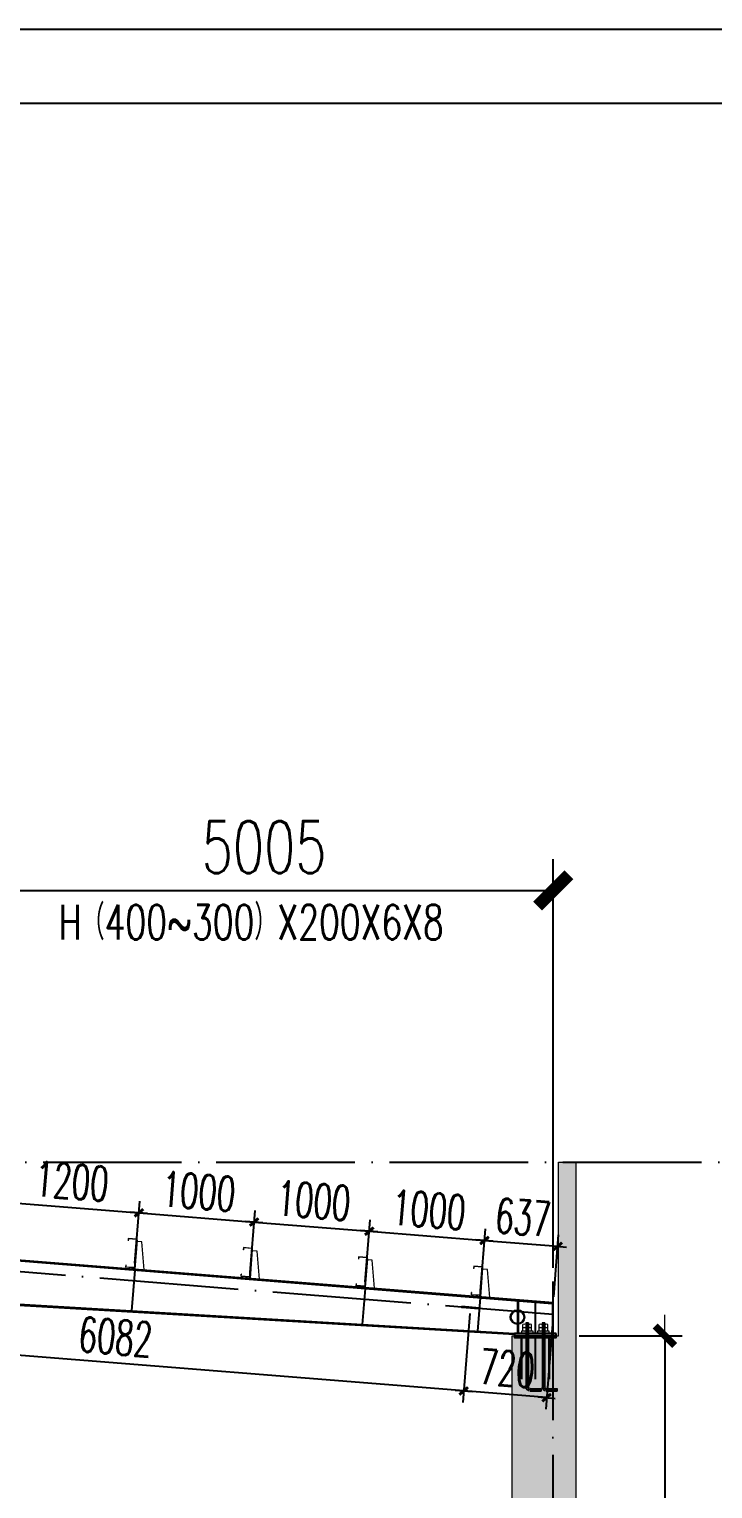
# Model space of a CAD drawing. Header units: inches. Extents: x 129725932 to 129894734, y 55771230 to 55809283.
# Drawn here: x 129769207 to 129775125, y 55796658 to 55809283 of the extents above; entities that cross this region are included whole.
import ezdxf
from ezdxf.enums import TextEntityAlignment as Align

# ---------------------------------------------------------------- set-up
doc = ezdxf.new("R2010")
doc.units = ezdxf.units.IN
doc.header["$MEASUREMENT"] = 0
doc.linetypes.add('ACAD_ISO04W100', pattern=[30, 24, -3, 0, -3])
for name, color, linetype in [('8', 4, 'Continuous'), ('DIM', 3, 'Continuous'), ('TK', 140, 'Continuous'), ('文字', 4, 'Continuous'), ('细线', 37, 'Continuous'), ('轴线', 1, 'ACAD_ISO04W100'), ('钢梁', 3, 'Continuous')]:
    doc.layers.add(name, color=color, linetype=linetype)
for name, color, linetype, lineweight in [('Bolt', 252, 'Continuous', 9), ('标注', 8, 'Continuous', 9), ('灰线', 253, 'Continuous', 5), ('红线', 1, 'Continuous', 13), ('黄线', 2, 'Continuous', 13)]:
    doc.layers.add(name, color=color, linetype=linetype, lineweight=lineweight)
doc.styles.add('ARIAL', font='swisscl.ttf', dxfattribs={"width": 0.7})
doc.styles.add('DIM_FONT', font='romans.shx', dxfattribs={"width": 0.618, "bigfont": '1hztxt.shx'})
doc.styles.add('HZXY', font='romand.shx', dxfattribs={"bigfont": 'hzxy.shx'})
doc.styles.add('西文', font='romans.shx', dxfattribs={"width": 0.7})
doc.dimstyles.new('ISO-150', dxfattribs={"dimscale": 150, "dimtxt": 3, "dimasz": 1.8, "dimexe": 1.8, "dimexo": 2, "dimgap": 1, "dimtad": 1, "dimdec": 0, "dimlfac": -1, "dimtxsty": '西文', "dimblk": 'ARCHTICK', "dimcen": 2.5, "dimclrd": 7, "dimclre": 7, "dimclrt": 4, "dimadec": 0, "dimazin": 0, "dimtfac": 1, "dimtdec": 0, "dimtix": 1, "dimtmove": 2, "dimatfit": 3, "dimfxl": 0, "dimlwd": 25, "dimlwe": 25, "dimarcsym": 0})
doc.dimstyles.new('WGH钢架', dxfattribs={"dimtxt": 300, "dimasz": 0.5, "dimexe": 100, "dimexo": 50, "dimgap": 75, "dimtad": 1, "dimdec": 0, "dimzin": 0, "dimdsep": 46, "dimtxsty": 'DIM_FONT', "dimblk1": '_DIMX', "dimblk2": '_DIMX', "dimsah": 1, "dimcen": 0.09, "dimclrd": 3, "dimclre": 3, "dimclrt": 7, "dimadec": 0, "dimazin": 0, "dimtfac": 1, "dimtdec": 0, "dimtix": 1, "dimtmove": 2, "dimatfit": 3, "dimldrblk": '_DIMX', "dimfxl": 0, "dimtolj": 1, "dimtzin": 0, "dimarcsym": 0})
doc.dimstyles.new('钢架WGH', dxfattribs={"dimscale": 0.6, "dimtxt": 450, "dimasz": 2, "dimexe": 250, "dimexo": 300, "dimgap": 125, "dimtad": 1, "dimdec": 0, "dimzin": 0, "dimdsep": 46, "dimtxsty": 'DIM_FONT', "dimblk1": '_DIMX', "dimblk2": '_DIMX', "dimsah": 1, "dimcen": 0.09, "dimclrd": 3, "dimclre": 3, "dimclrt": 7, "dimadec": 0, "dimazin": 0, "dimtfac": 1, "dimtdec": 0, "dimtix": 1, "dimtmove": 2, "dimatfit": 3, "dimldrblk": '_DIMX', "dimfxl": 0, "dimtolj": 1, "dimtzin": 0, "dimarcsym": 0})

# ---------------------------------------------------------------- blocks, each defined once
blk = doc.blocks.new('横向-图框')
at = {"layer": 'TK', "lineweight": -3}
for p, q in [((0, 11670), (16522.7, 11670)), ((0, 11670), (16522.7, 11670)), ((0, 11670), (16522.7, 11670)), ((0, 11670), (16522.7, 11670)), ((491.2, 11473.5), (16326.2, 11473.5)), ((491.2, 11473.5), (16326.2, 11473.5))]:
    blk.add_line(p, q, dxfattribs=at)
for tag, height, style, width, p in [('DISCIPLINE', 58.9, 'HZXY', 1, (15046.9, 798.8)), ('PROJECT-NAME', 98.2, 'HZXY', 0.8, (10106, 729.6)), ('ITEM-NAME', 98.2, 'HZXY', 0.8, (11997.2, 733.3)), ('STATUS', 58.9, 'HZXY', 0.8, (15980.7, 714.2)), ('SCALE', 58.9, 'ARIAL', 1, (15044.4, 634.5)), ('版本号', 58.9, 'HZXY', 1, (7856.1, 614.9)), ('REWORK-DATE', 58.9, 'ARIAL', 1, (8388.6, 622.4)), ('DRAWING-TITLE', 98.2, 'HZXY', 0.8, (13543.7, 592.9)), ('DRAWING-TITLE', 98.2, 'HZXY', 0.8, (13544.7, 462.2)), ('版本号', 58.9, 'HZXY', 1, (7856.1, 441.6)), ('REWORK-DATE', 58.9, 'ARIAL', 1, (8388.6, 450.5)), ('DATE', 58.9, 'ARIAL', 1, (15042.2, 455.5)), ('PROJECT-NUMBER', 58.9, 'ARIAL', 0.9, (15969.9, 376.7)), ('DRAWING-TITLE', 98.2, 'HZXY', 0.8, (13546.3, 325.8)), ('DRAWING-NUMBER', 58.9, 'ARIAL', 1, (15045, 285.3)), ('版本号', 58.9, 'HZXY', 1, (7856.1, 275.6)), ('REWORK-DATE', 58.9, 'ARIAL', 1, (8388.6, 278.6))]:
    blk.add_attdef(tag, text='', height=height, dxfattribs=dict(at, style=style, width=width)).set_placement(p, align=Align.MIDDLE)
blk = doc.blocks.new('M24地脚锚栓')
at = {"layer": '红线'}
h = blk.add_hatch(color=256, dxfattribs=at)
edge = h.paths.add_edge_path()
edge.add_line((-19, 78), (-19, 80))
edge.add_line((-19, 80), (0, 80))
edge.add_ellipse((0, -3), major_axis=(58.6, 58.6), ratio=1, start_angle=45, end_angle=57.9673)
edge = h.paths.add_edge_path()
edge.add_ellipse((-28, 58), major_axis=(-15.2, 15.2), ratio=1, start_angle=-70.6107, end_angle=-45)
edge.add_line((-28, 80), (-19, 80))
edge.add_line((-19, 80), (-19, 78))
h = blk.add_hatch(color=256, dxfattribs=at)
edge = h.paths.add_edge_path()
edge.add_line((-19, 52), (-19, 50))
edge.add_line((-19, 50), (0, 50))
edge.add_ellipse((0, 133), major_axis=(58.6, 58.6), ratio=1, start_angle=212.0327, end_angle=225, ccw=False)
edge = h.paths.add_edge_path()
edge.add_ellipse((-28, 72), major_axis=(-15.2, 15.2), ratio=1, start_angle=135, end_angle=160.6107, ccw=False)
edge.add_line((-28, 50), (-19, 50))
edge.add_line((-19, 50), (-19, 52))
h = blk.add_hatch(color=256, dxfattribs=at)
edge = h.paths.add_edge_path()
edge.add_line((-19, 48), (-19, 50))
edge.add_line((-19, 50), (0, 50))
edge.add_ellipse((0, -33), major_axis=(58.6, 58.6), ratio=1, start_angle=45, end_angle=57.9673)
edge = h.paths.add_edge_path()
edge.add_ellipse((-28, 28), major_axis=(-15.2, 15.2), ratio=1, start_angle=-70.6107, end_angle=-45)
edge.add_line((-28, 50), (-19, 50))
edge.add_line((-19, 50), (-19, 48))
h = blk.add_hatch(color=256, dxfattribs=at)
edge = h.paths.add_edge_path()
edge.add_line((-19, 22), (-19, 20))
edge.add_line((-19, 20), (0, 20))
edge.add_ellipse((0, 103), major_axis=(58.6, 58.6), ratio=1, start_angle=212.0327, end_angle=225, ccw=False)
edge = h.paths.add_edge_path()
edge.add_ellipse((-28, 42), major_axis=(-15.2, 15.2), ratio=1, start_angle=135, end_angle=160.6107, ccw=False)
edge.add_line((-28, 20), (-19, 20))
edge.add_line((-19, 20), (-19, 22))
h = blk.add_hatch(color=256, dxfattribs=at)
edge = h.paths.add_edge_path()
edge.add_line((19, 78), (19, 80))
edge.add_line((19, 80), (0, 80))
edge.add_ellipse((0, -3), major_axis=(-58.6, 58.6), ratio=1, start_angle=302.0327, end_angle=315, ccw=False)
edge = h.paths.add_edge_path()
edge.add_ellipse((28, 58), major_axis=(-15.2, 15.2), ratio=1, start_angle=315, end_angle=340.6107, ccw=False)
edge.add_line((28, 80), (19, 80))
edge.add_line((19, 80), (19, 78))
h = blk.add_hatch(color=256, dxfattribs=at)
edge = h.paths.add_edge_path()
edge.add_line((19, 52), (19, 50))
edge.add_line((19, 50), (0, 50))
edge.add_ellipse((0, 133), major_axis=(58.6, 58.6), ratio=1, start_angle=225, end_angle=237.9673)
edge = h.paths.add_edge_path()
edge.add_ellipse((28, 72), major_axis=(-15.2, 15.2), ratio=1, start_angle=109.3893, end_angle=135)
edge.add_line((28, 50), (19, 50))
edge.add_line((19, 50), (19, 52))
h = blk.add_hatch(color=256, dxfattribs=at)
edge = h.paths.add_edge_path()
edge.add_line((19, 48), (19, 50))
edge.add_line((19, 50), (0, 50))
edge.add_ellipse((0, -33), major_axis=(-58.6, 58.6), ratio=1, start_angle=302.0327, end_angle=315, ccw=False)
edge = h.paths.add_edge_path()
edge.add_ellipse((28, 28), major_axis=(-15.2, 15.2), ratio=1, start_angle=315, end_angle=340.6107, ccw=False)
edge.add_line((28, 50), (19, 50))
edge.add_line((19, 50), (19, 48))
h = blk.add_hatch(color=256, dxfattribs=at)
edge = h.paths.add_edge_path()
edge.add_line((19, 22), (19, 20))
edge.add_line((19, 20), (0, 20))
edge.add_ellipse((0, 103), major_axis=(58.6, 58.6), ratio=1, start_angle=225, end_angle=237.9673)
edge = h.paths.add_edge_path()
edge.add_ellipse((28, 42), major_axis=(-15.2, 15.2), ratio=1, start_angle=109.3893, end_angle=135)
edge.add_line((28, 20), (19, 20))
edge.add_line((19, 20), (19, 22))
for p, q in [((-37, 52), (-37, 78)), ((-37, 22), (-37, 48)), ((-12, 92), (-12, -464)), ((-12, 92), (12, 92)), ((-12, 88), (12, 88)), ((-12, 84), (12, 84)), ((0, 92), (0, -464)), ((12, 92), (12, -464)), ((37, 52), (37, 78)), ((37, 22), (37, 48)), ((-12, -4), (12, -4)), ((-12, -8), (12, -8)), ((-12, -12), (12, -12)), ((-12, -16), (12, -16)), ((-12, -20), (12, -20)), ((-12, -24), (12, -24)), ((-12, -28), (12, -28)), ((-24, -476), (-120, -476)), ((-120, -476), (-120, -500)), ((-24, -488), (-120, -488)), ((-24, -500), (-120, -500))]:
    blk.add_line(p, q, dxfattribs=at)
blk.add_lwpolyline([(-50, 20), (50, 20), (50, 0), (-50, 0)], close=True, dxfattribs=at)
for radius in [24, 36, 12]:
    blk.add_arc((-24, -464), radius, 270, 0, dxfattribs=at)
at = {"layer": '红线', "extrusion": (0, 0, -1)}
for centre, major_axis, start_param, end_param in [((-28, 58), (-15.2, 15.2), 0.338407, 1.23239), ((-28, 72), (15.2, 15.2), 1.909203, 2.803186), ((-28, 28), (-15.2, 15.2), 0.338407, 1.23239), ((-28, 42), (15.2, 15.2), 1.909203, 2.803186), ((0, -3), (-58.6, 58.6), 0.559076, 1.01172), ((0, 133), (3.5, 82.8), 2.872865, 3.325509), ((0, -33), (-58.6, 58.6), 0.559076, 1.01172), ((0, 103), (3.5, 82.8), 2.872865, 3.325509), ((28, 58), (15.2, 15.2), -1.23239, -0.338407), ((28, 72), (-15.2, 15.2), 3.479999, 4.373982), ((28, 28), (15.2, 15.2), -1.23239, -0.338407), ((28, 42), (-15.2, 15.2), 3.479999, 4.373982)]:
    blk.add_ellipse(centre, major_axis=major_axis, ratio=1, start_param=start_param, end_param=end_param, dxfattribs=at)
blk = doc.blocks.new('_ArchTick')
at = {"color": 0, "linetype": 'ByBlock', "const_width": 0.4}
blk.add_lwpolyline([(-0.5, -0.5), (0.5, 0.5)], dxfattribs=at)
blk = doc.blocks.new('*D31')
at = {"layer": 'Defpoints', "color": 0}
for p in [(129773743, 55801834), (129768738, 55798668), (129773743, 55798268)]:
    blk.add_point(p, dxfattribs=at)
at = {"layer": '标注', "color": 7, "lineweight": 25}
for p, q in [((129768738, 55798968), (129768738, 55802104)), ((129773743, 55798568), (129773743, 55802104)), ((129768738, 55801834), (129773743, 55801834))]:
    blk.add_line(p, q, dxfattribs=at)
at = {"layer": '标注', "color": 7, "lineweight": 25, "xscale": 270, "yscale": 270, "zscale": 270, "rotation": 180}
blk.add_blockref('_ArchTick', (129768738, 55801834), dxfattribs=at)
at = {"layer": '标注', "color": 7, "lineweight": 25, "xscale": 270, "yscale": 270, "zscale": 270}
blk.add_blockref('_ArchTick', (129773743, 55801834), dxfattribs=at)
at = {"layer": '标注', "color": 4, "insert": (129771241, 55802209), "char_height": 450, "attachment_point": 5, "style": '西文'}
blk.add_mtext('5005', dxfattribs=at)
blk = doc.blocks.new('_DIMX')
blk.add_line((-150, 0), (150, 0))
at = {"const_width": 50}
blk.add_lwpolyline([(-70, -70), (70, 70)], dxfattribs=at)
blk = doc.blocks.new('*D36')
at = {"layer": 'Defpoints', "color": 0}
for p in [(129773788, 55797982), (129773938, 55786282), (129774710, 55786282)]:
    blk.add_point(p, dxfattribs=at)
at = {"layer": '标注', "color": 3, "lineweight": -2}
for p, q in [((129773968, 55797982), (129774860, 55797982)), ((129774710, 55797981), (129774710, 55786283)), ((129774118, 55786282), (129774860, 55786282))]:
    blk.add_line(p, q, dxfattribs=at)
at = {"layer": '标注', "color": 3, "lineweight": -2, "xscale": 1.2, "yscale": 1.2, "zscale": 1.2}
for p, rotation in [((129774710, 55797982), 90), ((129774710, 55786282), 270)]:
    blk.add_blockref('_DIMX', p, dxfattribs=dict(at, rotation=rotation))
at = {"layer": '标注', "color": 7, "insert": (129774500, 55792132), "char_height": 270, "attachment_point": 5, "rotation": 90, "style": 'DIM_FONT'}
blk.add_mtext('\\A1;11700', dxfattribs=at)
blk = doc.blocks.new('CC250')
at = {"layer": '黄线'}
for p, q in [((128542848, 56084036), (128542864, 56084279)), ((128542864, 56084279), (128542904, 56084283)), ((128542927, 56084044), (128542903, 56084293)), ((128542903, 56084293), (128542909, 56084293)), ((128542907, 56084253), (128542915, 56084254)), ((128542908, 56084303), (128542982, 56084311)), ((128542908, 56084303), (128542932, 56084054)), ((128542933, 56084045), (128542909, 56084293)), ((128542910, 56084301), (128542980, 56084308)), ((128542910, 56084301), (128542934, 56084057)), ((128542980, 56084308), (128542982, 56084291)), ((128542982, 56084311), (128542984, 56084291)), ((128542982, 56084291), (128542984, 56084291)), ((128542921, 56084104), (128542930, 56084104)), ((128543005, 56084064), (128543003, 56084082)), ((128543003, 56084082), (128543005, 56084082)), ((128543007, 56084062), (128543005, 56084082)), ((128542933, 56084045), (128542848, 56084036)), ((128542932, 56084054), (128543007, 56084062)), ((128542934, 56084057), (128543005, 56084064))]:
    blk.add_line(p, q, dxfattribs=at)
at = {"layer": '黄线', "const_width": 14}
for points in [[(128542907, 56084253), (128542915, 56084254)], [(128542921, 56084104), (128542930, 56084104)]]:
    blk.add_lwpolyline(points, dxfattribs=at)
blk = doc.blocks.new('*D73')
at = {"layer": 'Defpoints', "color": 0}
for p in [(129770157, 55799045), (129768922, 55798654), (129770118, 55798558)]:
    blk.add_point(p, dxfattribs=at)
at = {"layer": 'DIM', "color": 3, "lineweight": -2}
for p, q in [((129768926, 55798704), (129768969, 55799240)), ((129768962, 55799141), (129770157, 55799045)), ((129770122, 55798608), (129770165, 55799145))]:
    blk.add_line(p, q, dxfattribs=at)
at = {"layer": 'DIM', "color": 3, "lineweight": -2, "xscale": 0.5, "yscale": 0.5, "zscale": 0.5}
for p, rotation in [((129768961, 55799141), 175.4260784453496), ((129770157, 55799045), 355.4260784453496)]:
    blk.add_blockref('_DIMX', p, dxfattribs=dict(at, rotation=rotation))
at = {"layer": 'DIM', "color": 7, "insert": (129769577, 55799317), "char_height": 300, "attachment_point": 5, "rotation": 355.4261, "style": 'DIM_FONT'}
blk.add_mtext('\\A1;1200', dxfattribs=at)
blk = doc.blocks.new('*D74')
at = {"layer": 'Defpoints', "color": 0}
for p in [(129771154, 55798965), (129770118, 55798558), (129771115, 55798478)]:
    blk.add_point(p, dxfattribs=at)
at = {"layer": 'DIM', "color": 3, "lineweight": -2}
for p, q in [((129770122, 55798608), (129770165, 55799145)), ((129770158, 55799045), (129771154, 55798965)), ((129771119, 55798528), (129771162, 55799065))]:
    blk.add_line(p, q, dxfattribs=at)
at = {"layer": 'DIM', "color": 3, "lineweight": -2, "xscale": 0.5, "yscale": 0.5, "zscale": 0.5}
for p, rotation in [((129770157, 55799045), 175.4260784453496), ((129771154, 55798965), 355.4260784453496)]:
    blk.add_blockref('_DIMX', p, dxfattribs=dict(at, rotation=rotation))
at = {"layer": 'DIM', "color": 7, "insert": (129770674, 55799229), "char_height": 300, "attachment_point": 5, "rotation": 355.4261, "style": 'DIM_FONT'}
blk.add_mtext('\\A1;1000', dxfattribs=at)
blk = doc.blocks.new('*D75')
at = {"layer": 'Defpoints', "color": 0}
for p in [(129772151, 55798886), (129771115, 55798478), (129772112, 55798399)]:
    blk.add_point(p, dxfattribs=at)
at = {"layer": 'DIM', "color": 3, "lineweight": -2}
for p, q in [((129771119, 55798528), (129771162, 55799065)), ((129771155, 55798965), (129772150, 55798886)), ((129772116, 55798448), (129772159, 55798985))]:
    blk.add_line(p, q, dxfattribs=at)
at = {"layer": 'DIM', "color": 3, "lineweight": -2, "xscale": 0.5, "yscale": 0.5, "zscale": 0.5}
for p, rotation in [((129771154, 55798965), 175.4260784453496), ((129772151, 55798886), 355.4260784453496)]:
    blk.add_blockref('_DIMX', p, dxfattribs=dict(at, rotation=rotation))
at = {"layer": 'DIM', "color": 7, "insert": (129771670, 55799150), "char_height": 300, "attachment_point": 5, "rotation": 355.4261, "style": 'DIM_FONT'}
blk.add_mtext('\\A1;1000', dxfattribs=at)
blk = doc.blocks.new('*D76')
at = {"layer": 'Defpoints', "color": 0}
for p in [(129773148, 55798806), (129772112, 55798399), (129773109, 55798319)]:
    blk.add_point(p, dxfattribs=at)
at = {"layer": 'DIM', "color": 3, "lineweight": -2}
for p, q in [((129772116, 55798448), (129772159, 55798985)), ((129772151, 55798885), (129773147, 55798806)), ((129773113, 55798369), (129773156, 55798905))]:
    blk.add_line(p, q, dxfattribs=at)
at = {"layer": 'DIM', "color": 3, "lineweight": -2, "xscale": 0.5, "yscale": 0.5, "zscale": 0.5}
for p, rotation in [((129772151, 55798886), 175.4260784453496), ((129773148, 55798806), 355.4260784453496)]:
    blk.add_blockref('_DIMX', p, dxfattribs=dict(at, rotation=rotation))
at = {"layer": 'DIM', "color": 7, "insert": (129772667, 55799070), "char_height": 300, "attachment_point": 5, "rotation": 355.4261, "style": 'DIM_FONT'}
blk.add_mtext('\\A1;1000', dxfattribs=at)
blk = doc.blocks.new('*D77')
at = {"layer": 'Defpoints', "color": 0}
for p in [(129773782, 55798755), (129773109, 55798319), (129773743, 55798268)]:
    blk.add_point(p, dxfattribs=at)
at = {"layer": 'DIM', "color": 3, "lineweight": -2}
for p, q in [((129773113, 55798369), (129773156, 55798905)), ((129773148, 55798806), (129773782, 55798755)), ((129773747, 55798318), (129773790, 55798855))]:
    blk.add_line(p, q, dxfattribs=at)
at = {"layer": 'DIM', "color": 3, "lineweight": -2, "xscale": 0.5, "yscale": 0.5, "zscale": 0.5}
for p, rotation in [((129773148, 55798806), 175.4260784453496), ((129773782, 55798755), 355.4260784453496)]:
    blk.add_blockref('_DIMX', p, dxfattribs=dict(at, rotation=rotation))
at = {"layer": 'DIM', "color": 7, "insert": (129773483, 55799005), "char_height": 300, "attachment_point": 5, "rotation": 355.4261, "style": 'DIM_FONT'}
blk.add_mtext('\\A1;637', dxfattribs=at)
blk = doc.blocks.new('*D93')
at = {"layer": 'Defpoints', "color": 0}
for p in [(129773026, 55798225), (129773743, 55798168), (129772968, 55797504)]:
    blk.add_point(p, dxfattribs=at)
at = {"layer": 'DIM', "color": 3, "lineweight": -2}
for p, q in [((129773022, 55798175), (129772960, 55797404)), ((129773739, 55798118), (129773678, 55797347)), ((129773685, 55797447), (129772969, 55797504))]:
    blk.add_line(p, q, dxfattribs=at)
at = {"layer": 'DIM', "color": 3, "lineweight": -2, "xscale": 0.5, "yscale": 0.5, "zscale": 0.5}
for p, rotation in [((129772968, 55797504), 175.4253457193339), ((129773686, 55797446), 355.4253457193338)]:
    blk.add_blockref('_DIMX', p, dxfattribs=dict(at, rotation=rotation))
at = {"layer": 'DIM', "color": 7, "insert": (129773345, 55797699), "char_height": 300, "attachment_point": 5, "rotation": 355.4253, "style": 'DIM_FONT'}
blk.add_mtext('\\A1;720', dxfattribs=at)
blk = doc.blocks.new('*D94')
at = {"layer": 'Defpoints', "color": 0}
for p in [(129766964, 55798710), (129773026, 55798225), (129766906, 55797989)]:
    blk.add_point(p, dxfattribs=at)
at = {"layer": 'DIM', "color": 3, "lineweight": -2}
for p, q in [((129766960, 55798660), (129766898, 55797889)), ((129773022, 55798175), (129772960, 55797404)), ((129772968, 55797504), (129766906, 55797989))]:
    blk.add_line(p, q, dxfattribs=at)
at = {"layer": 'DIM', "color": 3, "lineweight": -2, "xscale": 0.5, "yscale": 0.5, "zscale": 0.5}
for p, rotation in [((129766906, 55797989), 175.4253456860373), ((129772968, 55797504), 355.4253456860373)]:
    blk.add_blockref('_DIMX', p, dxfattribs=dict(at, rotation=rotation))
at = {"layer": 'DIM', "color": 7, "insert": (129769955, 55797971), "char_height": 300, "attachment_point": 5, "rotation": 355.4253, "style": 'DIM_FONT'}
blk.add_mtext('\\A1;6082', dxfattribs=at)

msp = doc.modelspace()

# ---------------------------------------------------------------- hatches: boundary and pattern name
at = {"layer": '灰线'}
h = msp.add_hatch(dxfattribs=at)
h.set_pattern_fill('AR-CONC', color=256, scale=50)
h.set_pattern_definition([(50, (-604.4, -241.7), (358.6300913, -31.3760675), [37.5, -412.5]), (355, (-604.4, -241.7), (-69.3756668, 376.09606685), [30, -330]), (100.45144446, (-574.5, -244.3), (289.2544234, 344.7199955), [31.870096, -350.571056]), (46.1842, (-604.4, -141.7), (533.6206653, -82.7596404), [56.25, -618.75]), (96.6356355, (-559.9, -148.6), (467.3309728, 487.0593004), [47.805171, -525.85688]), (351.184164, (-604.4, -141.7), (467.3309725, 487.0593001), [45, -495.0000005]), (21, (-554.4, -166.7), (298.45352606, -201.30944533), [37.5, -412.5]), (326, (-554.4, -166.7), (121.657666, 362.5750225), [30, -330]), (71.45144474, (-529.5, -183.48), (420.1111884, 161.2655764), [31.870095, -350.571056]), (37.5, (-604.39, -241.7), (6.07992766, 166.44692692), [0, -326, 0, -335, 0, -331.25]), (7.5, (-604.39, -241.7), (131.53476872, 197.20585594), [0, -191, 0, -318.5, 0, -126.25]), (327.5, (-715.89, -241.7), (266.91121809, -11.27743587), [0, -125, 0, -390, 0, -517.5]), (317.5, (-765.89, -241.7), (291.59308467, 50.05249117), [0, -162.5, 0, -259, 0, -367.5])])
h.paths.add_polyline_path([(129773788.4, 55799481.9), (129773938.4, 55799481.9), (129773938.4, 55786281.9), (129773388.4, 55786281.9), (129773388.4, 55791781.9), (129772988.4, 55792281.9), (129772988.4, 55792781.9), (129773388.4, 55792781.9), (129773388.4, 55797981.9), (129773788.4, 55797981.9)])

# ---------------------------------------------------------------- linework, layer by layer
at = {"layer": '8'}
for radius in [60.5, 57.2]:
    msp.add_circle((129773433.4, 55798142.8), radius, dxfattribs=at)
at = {"layer": 'Bolt', "const_width": 22}
msp.add_lwpolyline([(129773026.4, 55798230.1), (129773025.6, 55798220.1)], dxfattribs=at)
at = {"layer": '灰线'}
for p, q in [((129770117.7, 55798550.1), (129770089.4, 55798196.6)), ((129770123.6, 55798549.6), (129770095.4, 55798196.3)), ((129772111.3, 55798390.6), (129772086.4, 55798079.5)), ((129772117.3, 55798390.1), (129772092.4, 55798079.1)), ((129773108.1, 55798310.8), (129773084.9, 55798020.9)), ((129773114.1, 55798310.4), (129773090.9, 55798020.5))]:
    msp.add_line(p, q, dxfattribs=at)
msp.add_lwpolyline([(129773788.4, 55799481.9), (129773938.4, 55799481.9), (129773938.4, 55786281.9), (129773388.4, 55786281.9), (129773388.4, 55791781.9), (129772988.4, 55792281.9), (129772988.4, 55792781.9), (129773388.4, 55792781.9), (129773388.4, 55797981.9), (129773788.4, 55797981.9), (129773788.4, 55799481.9)], dxfattribs=at)
for points in [[(129773433.4, 55798284), (129773443.4, 55798284), (129773443.4, 55798001.9), (129773433.4, 55798001.9)], [(129773593.4, 55798272), (129773583.4, 55798272), (129773583.4, 55798001.9), (129773593.4, 55798001.9)], [(129773743.4, 55798268), (129773733.4, 55798268), (129773733.4, 55798001.9), (129773743.4, 55798001.9)]]:
    msp.add_lwpolyline(points, close=True, dxfattribs=at)
at = {"layer": '细线'}
msp.add_lwpolyline([(129773768.4, 55797981.9), (129773408.4, 55797981.9), (129773408.4, 55797965.9), (129773768.4, 55797965.9)], close=True, dxfattribs=at)
at = {"layer": '细线', "const_width": 18}
for points in [[(129773468.3, 55797981.9), (129773468.3, 55797605.9)], [(129773588.3, 55797981.9), (129773588.3, 55797605.9)], [(129773708.3, 55797981.9), (129773708.3, 55797605.9)]]:
    msp.add_lwpolyline(points, dxfattribs=at)
at = {"layer": '轴线', "ltscale": 50}
for p, q in [((129773738.4, 55799950.5), (129773738.4, 55783168.9)), ((129731824.5, 55799481.9), (129776015.6, 55799481.9)), ((129763838.4, 55798960.1), (129773738.4, 55798168.1))]:
    msp.add_line(p, q, dxfattribs=at)
at = {"layer": '钢梁'}
for p, q in [((129768738.4, 55798668.4), (129773743.4, 55798268)), ((129768755.7, 55798659), (129773733.4, 55798260.8)), ((129768706.5, 55798269.7), (129773408.4, 55797993.9)), ((129768725.1, 55798276.6), (129773408.4, 55798001.9))]:
    msp.add_line(p, q, dxfattribs=at)
for points in [[(129772951.6, 55798236.1), (129773101.2, 55798224.1), (129773100.4, 55798214.2), (129772950.8, 55798226.1)], [(129773768.4, 55798001.9), (129773408.4, 55798001.9), (129773408.4, 55797981.9), (129773768.4, 55797981.9)]]:
    msp.add_lwpolyline(points, close=True, dxfattribs=at)

# ---------------------------------------------------------------- block references
at = {"xscale": 3.253522025612083, "yscale": 3.253522346524198, "zscale": 3.253522312344556}
msp.add_blockref('横向-图框', (129725932.5, 55771314.5), dxfattribs=at)
at = {"layer": '钢梁', "xscale": -1}
for p in [(129773518.3, 55798001.9), (129773658.3, 55798001.9)]:
    msp.add_blockref('M24地脚锚栓', p, dxfattribs=at)
at = {"layer": '黄线', "xscale": -1, "rotation": 1.13667202980885}
for p in [(259400316.9, 2275503.2), (259401313.7, 2275423.5), (259402310.5, 2275343.7), (259403307.3, 2275264)]:
    msp.add_blockref('CC250', p, dxfattribs=at)

# ---------------------------------------------------------------- texts
at = {"layer": '文字', "lineweight": -3, "ltscale": 1.5, "style": 'DIM_FONT', "width": 0.7}
msp.add_text('H（400~300）X200X6X8', height=300, dxfattribs=at).set_placement((129769462.9, 55801408.3))

# ---------------------------------------------------------------- dimensions: what is measured, and where the dimension line sits
at = {"layer": 'DIM'}
for base, p1, p2, angle, picture, middle in [((129770157.3, 55799045), (129768922.1, 55798653.7), (129770118.3, 55798558.1), 175.42608, '*D73', (129769577.1, 55799317.1)), ((129771154.1, 55798965.3), (129770118.3, 55798558.1), (129771115.1, 55798478.3), 175.42608, '*D74', (129770673.6, 55799229.4)), ((129772150.9, 55798885.5), (129771115.1, 55798478.3), (129772111.9, 55798398.5), 175.42608, '*D75', (129771670.4, 55799149.7)), ((129773147.7, 55798805.8), (129772111.9, 55798398.5), (129773108.7, 55798318.8), 175.42608, '*D76', (129772667.2, 55799069.9)), ((129773782.3, 55798755), (129773108.7, 55798318.8), (129773743.4, 55798268), 175.42608, '*D77', (129773483, 55799004.7)), ((129766905.8, 55797988.9), (129773025.9, 55798225.1), (129766963.5, 55798710.1), 355.42535, '*D94', (129769955, 55797970.7))]:
    dim = msp.add_linear_dim(base=base, p1=p1, p2=p2, angle=angle, dimstyle='WGH钢架', dxfattribs=at)
    dim.commit()
    dim.dimension.update_dxf_attribs({"geometry": picture, "text_midpoint": middle})
dim = msp.add_aligned_dim(p1=(129773743.4, 55798167.7), p2=(129773025.9, 55798225.1), distance=723.6, dimstyle='WGH钢架', dxfattribs=at)
dim.commit()
dim.dimension.update_dxf_attribs({"geometry": '*D93', "text_midpoint": (129773344.9, 55797699.4)})
at = {"layer": '标注'}
dim = msp.add_linear_dim(base=(129773743.4, 55801833.7), p1=(129768738.4, 55798668.4), p2=(129773743.4, 55798268), dimstyle='ISO-150', dxfattribs=at)
dim.commit()
dim.dimension.update_dxf_attribs({"geometry": '*D31', "text_midpoint": (129771240.9, 55802208.7)})
dim = msp.add_linear_dim(base=(129774710.4, 55786281.9), p1=(129773788.4, 55797981.9), p2=(129773938.4, 55786281.9), angle=90, dimstyle='钢架WGH', dxfattribs=at)
dim.commit()
dim.dimension.update_dxf_attribs({"geometry": '*D36', "text_midpoint": (129774500.4, 55792131.9)})

doc.saveas('drawing.dxf')
